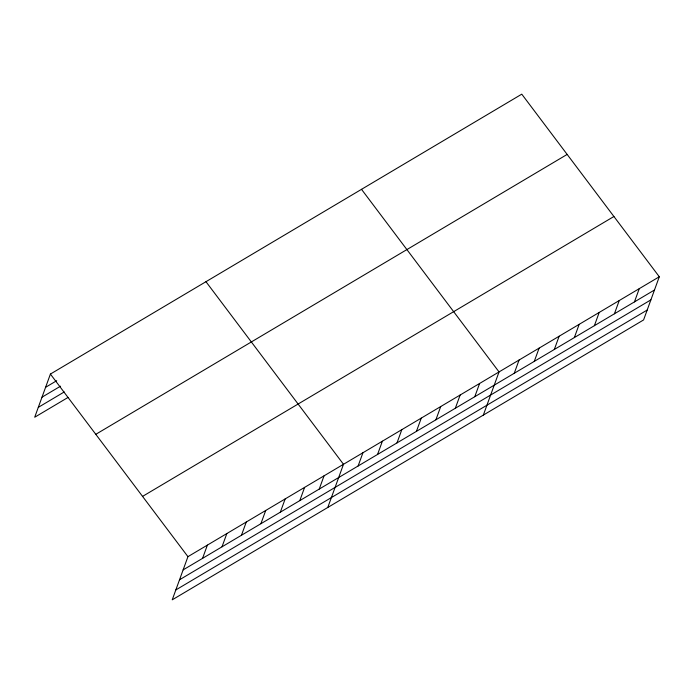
<?xml version="1.0" encoding="UTF-8"?>
<svg xmlns="http://www.w3.org/2000/svg" width="694" height="694" viewBox="0 0 694 694"><rect width="100%" height="100%" fill="white"/><g stroke="black" fill="none" stroke-linecap="round" stroke-linejoin="round"><path stroke-width="1.04" d="M659.3 276.759L187.944 556.657L172.225 599.833L643.59 319.934L659.3 276.759L521.775 94.167L50.41 374.066L34.7 417.241L68.029 397.445M202.57 558.349L207.385 545.111M222.011 546.803L226.834 533.565M241.46 535.256L246.275 522.018M260.901 523.71L265.715 510.472M280.341 512.163L285.165 498.925M299.791 500.617L304.605 487.388M319.231 489.07L324.046 475.841M327.776 507.47L343.495 464.295L205.962 281.695M358.113 465.986L362.936 452.748M377.562 454.44L382.377 441.202M397.003 442.893L401.817 429.655M416.443 431.347L421.267 418.109M435.893 419.801L440.707 406.563M455.333 408.254L460.148 395.016M474.774 396.708L479.597 383.47M483.328 415.099L499.038 371.923L361.513 189.332M514.254 373.268L519.069 360.03M534.285 361.366L539.108 348.136M554.315 349.472L559.138 336.234M574.354 337.579L579.169 324.341M594.385 325.686L599.2 312.447M614.416 313.783L619.239 300.554M634.446 301.89L639.269 288.652M45.596 387.304L56.708 380.702M42.004 397.185L60.517 386.185M38.3 407.361L64.221 391.963M95.798 434.323L567.154 154.424M142.556 496.401L613.912 216.502M183.129 569.895L654.485 289.997M179.529 579.776L650.885 299.877M175.825 589.952L647.181 310.053M50.41 374.066L187.944 556.657"/></g></svg>
